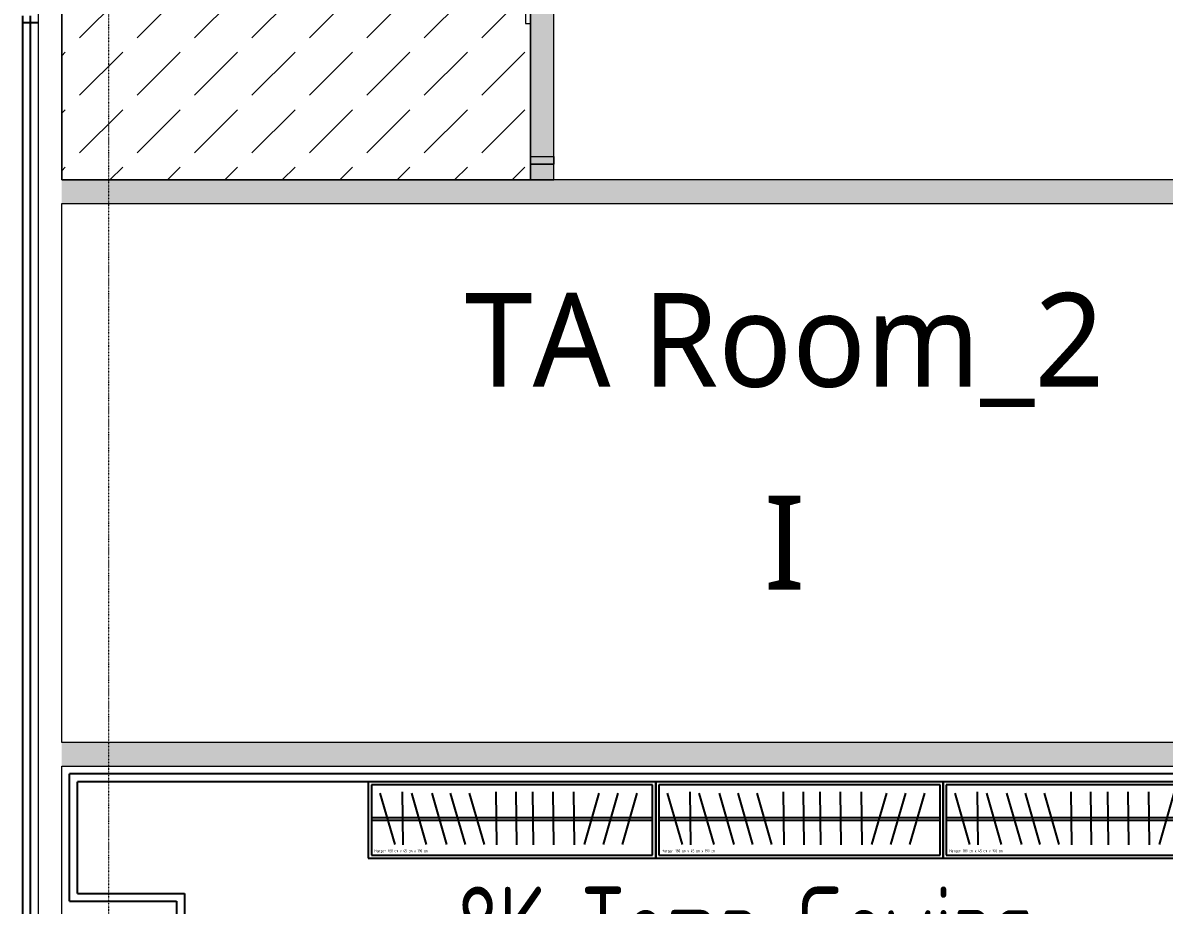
# Model space of a CAD drawing. Extents: x -32000 to 290600, y -29000 to 131250.
# Drawn here: x 243051 to 250358, y 15410 to 21055 of the extents above; entities that cross this region are included whole.
import ezdxf
from ezdxf.enums import TextEntityAlignment as Align

# ---------------------------------------------------------------- set-up
doc = ezdxf.new("R2010")
doc.units = 0
doc.header["$LTSCALE"] = 10
doc.linetypes.add('H12PL3$0$JJP_三點線', pattern=[0.9, 0.3, -0.15, 0, -0.15, 0, -0.15, 0, -0.15])
doc.linetypes.add('XFM7P30ICA$0$H12PL3$0$JJP_三點線', pattern=[0.9, 0.3, -0.15, 0, -0.15, 0, -0.15, 0, -0.15])
for name, color, linetype in [('H12PL3$0$A-WALL-IN', 252, 'Continuous'), ('H12PL3$0$A-WALL-IN.200K', 252, 'Continuous'), ('H12PL3$0$A-ZONE', 252, 'Continuous'), ('H12PL3$0$Door', 252, 'Continuous'), ('H12PL3$0$Hattch', 252, 'Continuous'), ('H12PL3$0$S-GRID', 252, 'Continuous'), ('XFDP30$0$A-CR-TXT (8K)', 2, 'Continuous'), ('XFDP30$0$A-W-P1S (8K)', 2, 'Continuous'), ('XFDP30$0$B-Eq pattern (Belong to quotation)', 2, 'Continuous'), ('XFM7P30ICA$0$H12PL3$0$A-WALL-IN', 252, 'Continuous'), ('XFM7P30ICA$0$H12PL3$0$Hattch', 252, 'Continuous'), ('XFM7P30ICA$0$H12PL3$0$S-GRID', 252, 'Continuous'), ('XFM7P30ICA$0$XFDP30$0$A-W-P1S (50K)', 2, 'Continuous'), ('XFM7P30ICA$0$XFDP30$0$A-W-P1S (8K)', 2, 'Continuous')]:
    doc.layers.add(name, color=color, linetype=linetype)
doc.styles.add('H12PL3$0$Standard', font='', dxfattribs={"width": 0.8})
doc.styles.add('XFDP30$0$AA-TXT', font='isocp.shx', dxfattribs={"width": 0.8, "bigfont": 'china.shx'})
doc.styles.get('H12PL3$0$Standard').set_extended_font_data('Microsoft JhengHei')

# ---------------------------------------------------------------- blocks, each defined once
blk = doc.blocks.new('XFDP30$0$~hanger_180x45x190')
for p, q in [((1820, 470), (20, 470)), ((20, 470), (20, 20)), ((1820, 20), (1820, 470)), ((73.8, 416.9), (168.6, 87.6)), ((223.8, 86.2), (219.5, 425.4)), ((276.3, 416.9), (371.1, 87.6)), ((405.8, 416.9), (500.6, 87.6)), ((524.6, 416.9), (619.4, 87.6)), ((646.3, 416.9), (741.1, 87.6)), ((822.8, 86.2), (818.6, 425.4)), ((950.2, 86.2), (945.9, 425.4)), ((1057.7, 86.2), (1053.5, 425.4)), ((1187.9, 86.2), (1183.6, 425.4)), ((1320.9, 86.2), (1316.6, 425.4)), ((1476.5, 416.9), (1381.7, 87.6)), ((1598.2, 416.9), (1503.4, 87.6)), ((1719.9, 416.9), (1625.1, 87.6)), ((20, 260.6), (1820, 260.6)), ((20, 243.1), (1820, 243.1)), ((20, 20), (1820, 20))]:
    blk.add_line(p, q)
blk.add_lwpolyline([(0, 0), (1840, 0), (1840, 490), (0, 490)], close=True)
at = {"color": 1, "style": 'XFDP30$0$AA-TXT', "width": 0.8}
blk.add_text('Hanger: 180 cm x 45 cm x 190 cm', height=18.2, dxfattribs=at).set_placement((39.5, 38.3))
blk = doc.blocks.new('XFDP30')
at = {"layer": 'XFDP30$0$A-W-P1S (8K)'}
for p, q in [((243051, 13125), (243051, 21100)), ((243101, 13125), (243101, 21100)), ((252475, 16250), (243350, 16250)), ((243350, 15435), (243350, 16250)), ((252425, 16200), (243400, 16200)), ((243400, 15485), (243400, 16200)), ((243350, 15435), (244035, 15435)), ((243400, 15485), (244085, 15485)), ((244035, 15435), (244035, 14565)), ((244085, 15485), (244085, 14515))]:
    blk.add_line(p, q, dxfattribs=at)
at = {"layer": 'XFDP30$0$B-Eq pattern (Belong to quotation)'}
for p in [(245262.8, 15710), (247102.8, 15710), (248942.8, 15710)]:
    blk.add_blockref('XFDP30$0$~hanger_180x45x190', p, dxfattribs=at)
at = {"layer": 'XFDP30$0$A-CR-TXT (8K)', "style": 'XFDP30$0$AA-TXT', "width": 0.8}
blk.add_text('8K Temp Gowing', height=500, dxfattribs=at).set_placement((247676.6, 15203.2), align=Align.MIDDLE)
blk = doc.blocks.new('H12PL3')
at = {"layer": 'H12PL3$0$Hattch', "linetype": 'Continuous', "lineweight": 0}
h = blk.add_hatch(dxfattribs=at)
h.set_pattern_fill('虛線_0001', color=256, scale=10, style=0, pattern_type=2)
h.set_pattern_definition([(45, (0, 0), (-367.6955, 367.6955), [390, -130]), (45, (1e-13, 367.7), (-367.6955, 367.6955), [390, -130])])
h.paths.add_polyline_path([(246300, 26150), (243300, 26150), (243300, 20050), (246300, 20050)])
at = {"layer": 'H12PL3$0$A-WALL-IN', "lineweight": 0, "flags": 128}
for points in [[(243150, 21100), (243150, 14600)], [(243300, 20050), (243300, 21100)], [(251425, 20050), (243300, 20050)], [(243300, 19900), (251425, 19900)], [(243300, 16450), (243300, 19900)], [(252525, 16450), (243300, 16450)], [(243300, 16300), (252525, 16300)], [(243300, 15350), (243300, 16300)]]:
    blk.add_lwpolyline(points, dxfattribs=at)
at = {"layer": 'H12PL3$0$A-WALL-IN.200K', "lineweight": 0}
blk.add_line((246300, 20150), (246450, 20150), dxfattribs=at)
at = {"layer": 'H12PL3$0$A-WALL-IN.200K', "lineweight": 0, "flags": 128}
for points in [[(246300, 20150), (246300, 20050)], [(246450, 20050), (246450, 20150)], [(246300, 20050), (246450, 20050)]]:
    blk.add_lwpolyline(points, dxfattribs=at)
at = {"layer": 'H12PL3$0$Door', "lineweight": 0}
for p, q in [((246270, 22050), (246270, 21050)), ((246300, 21050), (246300, 22050)), ((246270, 21050), (246300, 21050)), ((246300, 20150), (246300, 20200)), ((246300, 20200), (246450, 20200)), ((246450, 20200), (246450, 20150)), ((246450, 20150), (246300, 20150))]:
    blk.add_line(p, q, dxfattribs=at)
at = {"layer": 'H12PL3$0$Hattch', "lineweight": 0, "flags": 128}
blk.add_lwpolyline([(246300, 26150), (243300, 26150), (243300, 20050), (246300, 20050)], close=True, dxfattribs=at)
at = {"layer": 'H12PL3$0$S-GRID', "linetype": 'H12PL3$0$JJP_三點線', "lineweight": 0}
blk.add_line((243600, 128250), (243600, -28000), dxfattribs=at)
blk.add_blockref('XFDP30', (0, 0))
at = {"layer": 'H12PL3$0$A-ZONE', "style": 'H12PL3$0$Standard'}
for s, p in [('TA Room_2', (247926.93, 19326.37)), ('I', (247926.93, 18029.07))]:
    blk.add_text(s, height=600, dxfattribs=at).set_placement(p, align=Align.TOP_CENTER)
blk = doc.blocks.new('XFM7P30ICA$0$XFDP30')
at = {"layer": 'XFM7P30ICA$0$XFDP30$0$A-W-P1S (50K)'}
for p, q in [((252475, 16250), (243350, 16250)), ((243350, 15435), (243350, 16250)), ((252425, 16200), (243400, 16200)), ((243400, 15485), (243400, 16200)), ((243350, 15435), (244035, 15435)), ((243400, 15485), (244085, 15485)), ((244035, 15435), (244035, 14565)), ((244085, 15485), (244085, 14515))]:
    blk.add_line(p, q, dxfattribs=at)
at = {"layer": 'XFM7P30ICA$0$XFDP30$0$A-W-P1S (8K)'}
for p, q in [((243150, 21055), (243051, 21055)), ((243051, 13125), (243051, 21055)), ((243101, 13125), (243101, 21055))]:
    blk.add_line(p, q, dxfattribs=at)
blk = doc.blocks.new('XFM7P30ICA$0$H12PL3')
at = {"layer": 'XFM7P30ICA$0$H12PL3$0$Hattch', "linetype": 'Continuous', "lineweight": 0}
for points in [[(246300, 20050), (246450, 20050), (246450, 25050), (246300, 25050)], [(243300, 20050), (243300, 19900), (251425, 19900), (251425, 20050)], [(243300, 16300), (252525, 16300), (252525, 16450), (243300, 16450)]]:
    blk.add_hatch(color=256, dxfattribs=at).paths.add_polyline_path(points)
at = {"layer": 'XFM7P30ICA$0$H12PL3$0$A-WALL-IN', "lineweight": 0, "flags": 128}
for points in [[(243150, 34725), (243150, 14550)], [(243300, 20050), (243300, 26150)], [(246300, 25050), (246300, 20050)], [(246450, 20050), (246450, 25050)], [(246300, 20050), (243300, 20050)], [(251425, 20050), (246450, 20050)], [(243300, 19900), (251425, 19900)], [(243300, 16450), (243300, 19900)], [(252525, 16450), (243300, 16450)], [(243300, 16300), (252525, 16300)], [(243300, 15350), (243300, 16300)]]:
    blk.add_lwpolyline(points, dxfattribs=at)
at = {"layer": 'XFM7P30ICA$0$H12PL3$0$S-GRID', "linetype": 'XFM7P30ICA$0$H12PL3$0$JJP_三點線', "lineweight": 0}
blk.add_line((243600, 128250), (243600, -28000), dxfattribs=at)
blk.add_blockref('XFM7P30ICA$0$XFDP30', (0, 0))
blk = doc.blocks.new('XFM7P30ICA')
for name in ['XFM7P30ICA$0$H12PL3', 'XFM7P30ICA$0$XFDP30']:
    blk.add_blockref(name, (0, 0))

msp = doc.modelspace()

# ---------------------------------------------------------------- block references
for name in ['H12PL3', 'XFM7P30ICA']:
    msp.add_blockref(name, (0, 0))

doc.saveas('drawing.dxf')
